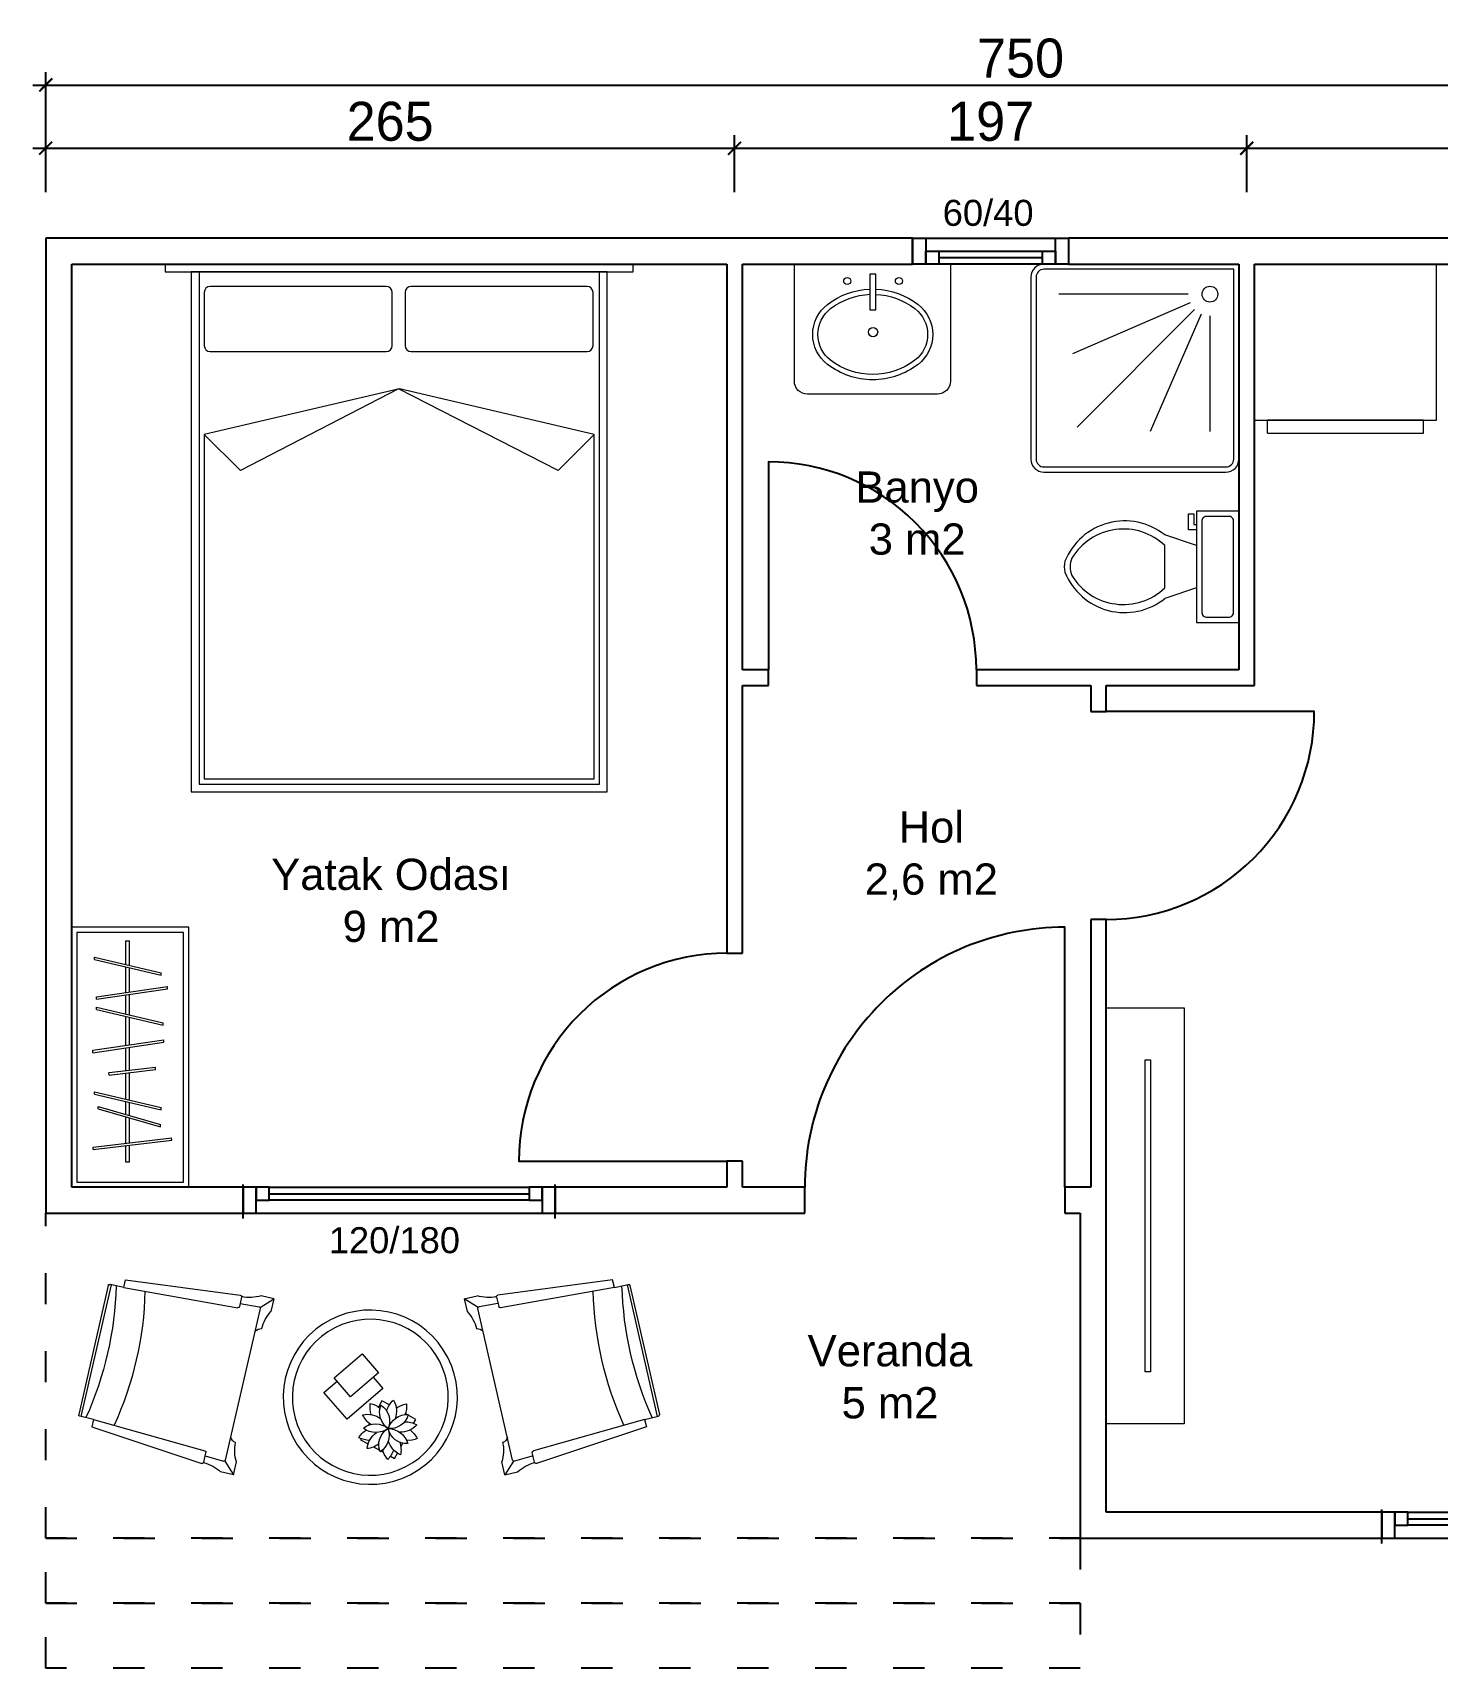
# Model space of a CAD drawing. Header units: inches. Extents: x 321 to 21697, y 7 to 6462.
# Drawn here: x 1229 to 1769, y 4134 to 4763 of the extents above; entities that cross this region are included whole.
import ezdxf

# ---------------------------------------------------------------- set-up
doc = ezdxf.new("R2010")
doc.units = ezdxf.units.IN
doc.header["$MEASUREMENT"] = 0
doc.linetypes.add('ACAD_ISO03W100', pattern=[30, 12, -18])
doc.layers.add('Kapı', color=154, linetype='Continuous', true_color=0x0c4697)
doc.layers.add('Pencere', color=141, linetype='Continuous')
doc.layers.add('Veranda', color=31, linetype='Continuous')
doc.layers.add('tefris', color=8, linetype='Continuous', lineweight=5)
doc.styles.add('DIŞ ÖLÇÜ', font='FRAMDCN.TTF', dxfattribs={"height": 15})
doc.styles.get("Standard").update_dxf_attribs({"font": 'arial.ttf'})
doc.dimstyles.new('DIŞ ÖLÇÜ', dxfattribs={"dimscale": 0.5, "dimtxt": 15, "dimasz": 10, "dimexe": 10, "dimexo": 10, "dimgap": 5, "dimtad": 1, "dimdec": 0, "dimtxsty": 'DIŞ ÖLÇÜ', "dimblk": 'ARCHTICK', "dimcen": 2.5, "dimdle": 10, "dimadec": 0, "dimazin": 0, "dimtfac": 1, "dimtdec": 0, "dimtix": 1, "dimtmove": 0, "dimatfit": 3, "dimldrblk": 'ARCHTICK', "dimfxl": 60, "dimfxlon": 1, "dimlwd": -1, "dimlwe": -1, "dimarcsym": 0})

# ---------------------------------------------------------------- blocks, each defined once
blk = doc.blocks.new('saksı masa')
at = {"lineweight": 0, "elevation": 51.05}
for points in [[(42694.75, -80314.18), (42694.75, -80310.89), (42697.47, -80310.89)], [(42704.69, -80310.89), (42705.39, -80310.89)], [(42707.48, -80310.89), (42707.68, -80310.89)], [(42711.37, -80310.89), (42711.83, -80310.89), (42711.83, -80314.14)], [(42694.75, -80321.82), (42694.75, -80321.17)], [(42696.49, -80325.76), (42694.75, -80325.76), (42694.75, -80322.39)], [(42711.83, -80316.55), (42711.83, -80319.15)], [(42711.83, -80319.94), (42711.83, -80320.88)], [(42706.79, -80325.76), (42705.15, -80325.76)], [(42711.83, -80323.95), (42711.83, -80325.76), (42709.54, -80325.76)]]:
    blk.add_lwpolyline(points, dxfattribs=at)
at = {"linetype": 'ByBlock', "lineweight": 0}
for centre, radius, start, end in [((42704.6, -80309.85, 51.05), 7.21, 160.75243, 194.49137), ((42693.42, -80318.19, 51.05), 11.57, 46.64859, 67.78949), ((42709.49, -80312.53, 51.05), 8.58, 139.39871, 188.8676), ((42710.08, -80316.48, 51.05), 7.29, 111.75273, 192.95532), ((42695.53, -80312.53, 51.05), 9.31, 6.50685, 36.8699), ((42699.57, -80310.97, 51.05), 7.91, 295.48413, 9.22392), ((42711.33, -80317.1, 51.05), 7.21, 88.75243, 122.49137), ((42699.95, -80309.05, 51.05), 11.57, 334.64859, 355.78948), ((42695.37, -80323.47, 51.05), 9.31, 78.50685, 108.8699), ((42699.68, -80310.19, 51.05), 8.58, 211.3987, 260.8676), ((42703.62, -80310.85, 51.05), 7.29, 183.75273, 264.95532), ((42695.13, -80319.14, 51.05), 7.91, 7.48413, 81.22392), ((42710.3, -80322.58, 51.05), 8.58, 67.3987, 116.8676), ((42705.99, -80309.31, 51.05), 9.31, 294.50685, 324.8699), ((42700.09, -80327.22, 51.05), 11.57, 118.64859, 139.78948), ((42695.62, -80314.01, 51.05), 7.21, 232.75243, 266.49137), ((42701.53, -80325.89, 51.05), 7.91, 79.48413, 153.22392), ((42696.27, -80315.26, 51.05), 7.29, 255.75273, 336.95532), ((42705.72, -80327, 51.05), 9.31, 150.50685, 180.8699), ((42709.93, -80321.89, 51.05), 7.91, 151.48413, 225.22392), ((42706.73, -80324.36, 51.05), 7.29, 39.75273, 120.95532), ((42708.71, -80312.67, 51.05), 7.91, 223.48413, 297.22392), ((42698.19, -80323.61, 51.05), 7.29, 327.75273, 48.95532), ((42700.99, -80326.46, 51.05), 8.58, 355.3987, 44.8676), ((42706.52, -80325.75, 51.05), 7.21, 16.75243, 50.49137), ((42694.42, -80318.8, 51.05), 8.58, 283.3987, 332.8676), ((42710.75, -80323.67, 51.05), 11.57, 190.64859, 211.78949), ((42696.81, -80323.84, 51.05), 7.21, 304.75243, 338.49137), ((42712.28, -80318.25, 51.05), 9.31, 222.50685, 252.8699), ((42710.66, -80312.44, 51.05), 11.57, 262.64859, 283.78949)]:
    blk.add_arc(centre, radius, start, end, dxfattribs=at)
blk = doc.blocks.new('sdkg')
at = {"lineweight": 0}
blk.add_lwpolyline([(-25200.41, 766.3), (-25205.97, 764.97), (-25210.19, 782.61), (-25196.94, 785.78), (-25195.4, 779.31)], dxfattribs=at)
blk.add_lwpolyline([(-25203.08, 777.47), (-25193.73, 779.71), (-25190.44, 765.96), (-25199.79, 763.72)], close=True, dxfattribs=at)
for major_axis in [(23.69, -23.69), (21.21, -21.21)]:
    blk.add_ellipse((-25206.72, 770.75), major_axis=major_axis, ratio=1, start_param=0.785398, end_param=7.068583, dxfattribs=at)
at = {"lineweight": 0, "xscale": -1, "rotation": 304.2121771615189}
blk.add_blockref('saksı masa', (65209.5, 10616.07, -51.05), dxfattribs=at)
blk = doc.blocks.new('tryhthty')
at = {"layer": 'tefris', "extrusion": (0, 0, -1)}
for p, q in [((3773.74, 6143.23), (3774.41, 6146.15)), ((3773.74, 6143.23), (3774.41, 6146.15)), ((3774.41, 6146.15), (3818.56, 6140.3)), ((3774.41, 6146.15), (3818.56, 6140.3)), ((3961.79, 6146.15), (3917.63, 6140.3)), ((3961.79, 6146.15), (3917.63, 6140.3)), ((3962.46, 6143.23), (3961.79, 6146.15)), ((3962.46, 6143.23), (3961.79, 6146.15)), ((3767.76, 6143.98), (3756.38, 6094.47)), ((3767.76, 6143.98), (3756.38, 6094.47)), ((3768.86, 6144.34), (3757.22, 6093.66)), ((3768.86, 6144.34), (3757.22, 6093.66)), ((3773.74, 6143.23), (3768.47, 6144.43)), ((3773.74, 6143.23), (3768.47, 6144.43)), ((3773.74, 6143.23), (3817.54, 6135.44)), ((3773.74, 6143.23), (3817.54, 6135.44)), ((3819.07, 6139.57), (3818.23, 6135.89)), ((3819.07, 6139.57), (3818.23, 6135.89)), ((3831.48, 6138.93), (3826.53, 6140.07)), ((3831.48, 6138.93), (3826.53, 6140.07)), ((3904.71, 6138.93), (3909.67, 6140.07)), ((3904.71, 6138.93), (3909.67, 6140.07)), ((3917.13, 6139.57), (3917.97, 6135.89)), ((3917.13, 6139.57), (3917.97, 6135.89)), ((3962.46, 6143.23), (3918.66, 6135.44)), ((3962.46, 6143.23), (3918.66, 6135.44)), ((3962.46, 6143.23), (3967.72, 6144.43)), ((3962.46, 6143.23), (3967.72, 6144.43)), ((3967.33, 6144.34), (3978.97, 6093.66)), ((3967.33, 6144.34), (3978.97, 6093.66)), ((3968.44, 6143.98), (3979.81, 6094.47)), ((3968.44, 6143.98), (3979.81, 6094.47)), ((3812.89, 6076.91), (3826.26, 6135.13)), ((3812.89, 6076.91), (3826.26, 6135.13)), ((3818.51, 6137.15), (3825.78, 6135.86)), ((3818.51, 6137.15), (3825.78, 6135.86)), ((3826.17, 6135.6), (3831.48, 6138.93)), ((3826.17, 6135.6), (3831.48, 6138.93)), ((3831.48, 6138.93), (3830.35, 6133.98)), ((3831.48, 6138.93), (3830.35, 6133.98)), ((3904.71, 6138.93), (3905.85, 6133.98)), ((3910.03, 6135.6), (3904.71, 6138.93)), ((3904.71, 6138.93), (3905.85, 6133.98)), ((3910.03, 6135.6), (3904.71, 6138.93)), ((3923.31, 6076.91), (3909.94, 6135.13)), ((3923.31, 6076.91), (3909.94, 6135.13)), ((3917.68, 6137.15), (3910.42, 6135.86)), ((3917.68, 6137.15), (3910.42, 6135.86)), ((3762.1, 6092.55), (3756.83, 6093.75)), ((3762.1, 6092.55), (3756.83, 6093.75)), ((3762.1, 6092.55), (3761.43, 6089.62)), ((3762.1, 6092.55), (3761.43, 6089.62)), ((3761.43, 6089.62), (3803.71, 6075.62)), ((3761.43, 6089.62), (3803.71, 6075.62)), ((3762.1, 6092.55), (3804.9, 6080.44)), ((3762.1, 6092.55), (3804.9, 6080.44)), ((3974.1, 6092.55), (3931.29, 6080.44)), ((3974.1, 6092.55), (3931.29, 6080.44)), ((3974.77, 6089.62), (3932.49, 6075.62)), ((3974.77, 6089.62), (3932.49, 6075.62)), ((3974.1, 6092.55), (3979.36, 6093.75)), ((3974.1, 6092.55), (3979.36, 6093.75)), ((3974.1, 6092.55), (3974.77, 6089.62)), ((3974.1, 6092.55), (3974.77, 6089.62)), ((3804.48, 6076.06), (3805.33, 6079.73)), ((3804.48, 6076.06), (3805.33, 6079.73)), ((3805.04, 6078.47), (3812.14, 6076.47)), ((3805.04, 6078.47), (3812.14, 6076.47)), ((3812.6, 6076.52), (3815.93, 6071.21)), ((3812.6, 6076.52), (3815.93, 6071.21)), ((3815.93, 6071.21), (3817.07, 6076.17)), ((3815.93, 6071.21), (3817.07, 6076.17)), ((3920.27, 6071.21), (3919.13, 6076.17)), ((3920.27, 6071.21), (3919.13, 6076.17)), ((3923.6, 6076.52), (3920.27, 6071.21)), ((3923.6, 6076.52), (3920.27, 6071.21)), ((3931.16, 6078.47), (3924.06, 6076.47)), ((3931.16, 6078.47), (3924.06, 6076.47)), ((3931.71, 6076.06), (3930.87, 6079.73)), ((3931.71, 6076.06), (3930.87, 6079.73)), ((3815.93, 6071.21), (3810.97, 6072.35)), ((3815.93, 6071.21), (3810.97, 6072.35)), ((3920.27, 6071.21), (3925.22, 6072.35)), ((3920.27, 6071.21), (3925.22, 6072.35))]:
    blk.add_line(p, q, dxfattribs=at)
for centre, radius, start, end in [((-3637.76, 6147.78), 133.11, 181.67091, 204.19895), ((-3637.76, 6147.78), 133.11, 181.67091, 204.19895), ((-3768.34, 6143.85), 0.6, 12.93493, 102.93493), ((-3768.34, 6143.85), 0.6, 12.93493, 102.93493), ((-3648.82, 6145.24), 133.11, 181.4901, 204.37976), ((-3648.82, 6145.24), 133.11, 181.4901, 204.37976), ((-3818.48, 6139.7), 0.6, 97.54968, 192.93493), ((-3818.48, 6139.7), 0.6, 97.54968, 192.93493), ((-3822.18, 6153.64), 14.24, 252.21799, 282.45744), ((-3822.18, 6153.64), 14.24, 252.21799, 282.45744), ((-3914.02, 6153.64), 14.24, 257.54256, 287.78201), ((-3914.02, 6153.64), 14.24, 257.54256, 287.78201), ((-3917.71, 6139.7), 0.6, 347.06507, 82.45032), ((-3917.71, 6139.7), 0.6, 347.06507, 82.45032), ((-4087.37, 6145.24), 133.11, 335.62024, 358.5099), ((-4087.37, 6145.24), 133.11, 335.62024, 358.5099), ((-4098.43, 6147.78), 133.11, 335.80105, 358.32909), ((-4098.43, 6147.78), 133.11, 335.80105, 358.32909), ((-3967.86, 6143.85), 0.6, 77.06507, 167.06507), ((-3967.86, 6143.85), 0.6, 77.06507, 167.06507), ((-3817.64, 6136.03), 0.6, 192.93493, 280.08261), ((-3817.64, 6136.03), 0.6, 192.93493, 280.08261), ((-3825.67, 6135.27), 0.6, 100.08261, 192.93493), ((-3825.67, 6135.27), 0.6, 100.08261, 192.93493), ((-3840.65, 6124.14), 14.24, 13.41241, 43.65187), ((-3840.65, 6124.14), 14.24, 13.41241, 43.65187), ((-3895.54, 6124.14), 14.24, 136.34813, 166.58759), ((-3895.54, 6124.14), 14.24, 136.34813, 166.58759), ((-3910.52, 6135.27), 0.6, 347.06507, 79.91739), ((-3910.52, 6135.27), 0.6, 347.06507, 79.91739), ((-3918.56, 6136.03), 0.6, 259.91739, 347.06507), ((-3918.56, 6136.03), 0.6, 259.91739, 347.06507), ((-3826.55, 6124.55), 2.91, 37.14288, 94.90243), ((-3826.55, 6124.55), 2.91, 37.14288, 94.90243), ((-3909.65, 6124.55), 2.91, 85.09757, 142.85712), ((-3909.65, 6124.55), 2.91, 85.09757, 142.85712), ((-3756.97, 6094.34), 0.6, 282.93493, 12.93493), ((-3756.97, 6094.34), 0.6, 282.93493, 12.93493), ((-3979.23, 6094.34), 0.6, 167.06507, 257.06507), ((-3979.23, 6094.34), 0.6, 167.06507, 257.06507), ((-3817.76, 6086.3), 2.91, 290.96742, 348.72697), ((-3817.76, 6086.3), 2.91, 290.96742, 348.72697), ((-3830.63, 6080.52), 14.24, 342.21799, 12.45744), ((-3830.63, 6080.52), 14.24, 342.21799, 12.45744), ((-3905.56, 6080.52), 14.24, 167.54256, 197.78201), ((-3905.56, 6080.52), 14.24, 167.54256, 197.78201), ((-3918.43, 6086.3), 2.91, 191.27303, 249.03258), ((-3918.43, 6086.3), 2.91, 191.27303, 249.03258), ((-3804.74, 6079.86), 0.6, 105.78725, 192.93493), ((-3804.74, 6079.86), 0.6, 105.78725, 192.93493), ((-3812.3, 6077.04), 0.6, 192.93493, 285.78725), ((-3812.3, 6077.04), 0.6, 192.93493, 285.78725), ((-3923.9, 6077.04), 0.6, 254.21275, 347.06507), ((-3923.9, 6077.04), 0.6, 254.21275, 347.06507), ((-3931.46, 6079.86), 0.6, 347.06507, 74.21275), ((-3931.46, 6079.86), 0.6, 347.06507, 74.21275), ((-3803.9, 6076.19), 0.6, 192.93493, 288.32017), ((-3803.9, 6076.19), 0.6, 192.93493, 288.32017), ((-3801.14, 6062.04), 14.24, 103.41241, 133.65187), ((-3801.14, 6062.04), 14.24, 103.41241, 133.65187), ((-3935.06, 6062.04), 14.24, 46.34813, 76.58759), ((-3935.06, 6062.04), 14.24, 46.34813, 76.58759), ((-3932.3, 6076.19), 0.6, 251.67983, 347.06507), ((-3932.3, 6076.19), 0.6, 251.67983, 347.06507)]:
    blk.add_arc(centre, radius, start, end, dxfattribs=at)
at = {"layer": 'tefris', "rotation": 117.1762325640724}
blk.add_blockref('sdkg', (-6958.41, 28877.13), dxfattribs=at)
blk = doc.blocks.new('rgg25rthg1rth1rt')
at = {"layer": 'tefris'}
for p, q in [((3488.89, 6726.81), (3388.89, 6726.81)), ((3388.89, 6726.81), (3388.89, 6681.81)), ((3486.89, 6724.81), (3390.89, 6724.81)), ((3390.89, 6724.81), (3390.89, 6683.81)), ((3486.89, 6683.81), (3486.89, 6724.81)), ((3488.89, 6681.81), (3488.89, 6726.81)), ((3483.59, 6706.15), (3483.59, 6704.63)), ((3388.89, 6681.81), (3488.89, 6681.81)), ((3390.89, 6683.81), (3486.89, 6683.81))]:
    blk.add_line(p, q, dxfattribs=at)
at = {"layer": 'tefris', "lineweight": 0}
for p, q in [((3403.34, 6718.52), (3407.03, 6688.3)), ((3404.26, 6718.52), (3407.95, 6688.3)), ((3424.68, 6718.06), (3418.69, 6692.44)), ((3425.6, 6718.06), (3419.61, 6692.44)), ((3440.64, 6718.67), (3444.63, 6691.37)), ((3441.56, 6718.67), (3445.55, 6691.37)), ((3476.45, 6718.06), (3470.47, 6692.44)), ((3477.37, 6718.06), (3471.39, 6692.44)), ((3419, 6716.67), (3412.09, 6692.6)), ((3419.92, 6716.67), (3413.01, 6692.6)), ((3432.04, 6712.38), (3434.19, 6694.59)), ((3432.97, 6712.38), (3435.11, 6694.59)), ((3457.22, 6717.29), (3451.23, 6691.68)), ((3458.14, 6717.29), (3452.15, 6691.68)), ((3461.21, 6717.29), (3465.2, 6689.99)), ((3462.13, 6717.29), (3466.12, 6689.99)), ((3404.85, 6706.15), (3398.6, 6706.15)), ((3398.6, 6706.15), (3398.6, 6704.63)), ((3415.98, 6706.15), (3405.77, 6706.15)), ((3421.9, 6706.15), (3416.9, 6706.15)), ((3432.8, 6706.15), (3422.82, 6706.15)), ((3442.47, 6706.15), (3433.72, 6706.15)), ((3454.61, 6706.15), (3443.39, 6706.15)), ((3462.84, 6706.15), (3455.54, 6706.15)), ((3473.67, 6706.15), (3463.76, 6706.15)), ((3483.59, 6706.15), (3474.59, 6706.15)), ((3398.6, 6704.63), (3405.03, 6704.63)), ((3405.96, 6704.63), (3415.54, 6704.63)), ((3416.46, 6704.63), (3421.54, 6704.63)), ((3422.46, 6704.63), (3432.98, 6704.63)), ((3433.9, 6704.63), (3442.69, 6704.63)), ((3443.61, 6704.63), (3454.26, 6704.63)), ((3455.18, 6704.63), (3463.06, 6704.63)), ((3463.98, 6704.63), (3473.32, 6704.63)), ((3474.22, 6704.56), (3483.59, 6704.63))]:
    blk.add_line(p, q, dxfattribs=at)
at = {"layer": 'tefris', "lineweight": 0, "ltscale": 50}
for p, q in [((3403.34, 6718.52), (3404.26, 6718.52)), ((3424.68, 6718.06), (3425.6, 6718.06)), ((3440.64, 6718.67), (3441.56, 6718.67)), ((3476.45, 6718.06), (3477.37, 6718.06)), ((3419, 6716.67), (3419.92, 6716.67)), ((3432.04, 6712.38), (3432.95, 6712.49)), ((3457.22, 6717.29), (3458.14, 6717.29)), ((3461.21, 6717.29), (3462.13, 6717.29)), ((3412.09, 6692.6), (3413.01, 6692.6)), ((3434.19, 6694.59), (3435.11, 6694.59)), ((3407.03, 6688.3), (3407.93, 6688.41)), ((3418.69, 6692.44), (3419.61, 6692.44)), ((3444.63, 6691.37), (3445.55, 6691.37)), ((3451.23, 6691.68), (3452.15, 6691.68)), ((3465.2, 6689.99), (3466.12, 6689.99)), ((3470.47, 6692.44), (3471.39, 6692.44))]:
    blk.add_line(p, q, dxfattribs=at)
blk = doc.blocks.new('ukuıkıukık')
at = {"layer": 'tefris'}
blk.add_lwpolyline([(4086.7, 6986.81), (4036.7, 6986.81, -0.414214), (4031.7, 6991.81), (4031.7, 7036.81), (4091.7, 7036.81), (4091.7, 6991.81, -0.414214)], format="xyb", close=True, dxfattribs=at)
blk.add_lwpolyline([(4060.78, 7032.9), (4060.78, 7019.18), (4063.05, 7019.18), (4063.05, 7032.9)], close=True, dxfattribs=at)
for points in [[(4063.05, 7027.19, -0.154394), (4079.26, 7021.29, -0.232963), (4084.93, 7009.78, -0.232963), (4079.26, 6998.27, -0.165299), (4061.83, 6992.34, -0.165299), (4044.41, 6998.27, -0.232963), (4038.73, 7009.78, -0.232963), (4044.41, 7021.29, -0.155826), (4060.78, 7027.2)], [(4062.96, 7025.19, -0.154394), (4078.04, 7019.71, -0.232963), (4082.93, 7009.78, -0.232963), (4078.04, 6999.85, -0.165299), (4061.83, 6994.34, -0.165299), (4045.62, 6999.85, -0.232963), (4040.73, 7009.78, -0.232963), (4045.62, 7019.71, -0.155826), (4060.85, 7025.2, -0.155826)]]:
    blk.add_lwpolyline(points, format="xyb", dxfattribs=at)
for centre, radius in [((4052.02, 7030.29), 1.35), ((4071.89, 7030.29), 1.35), ((4061.96, 7010.67), 1.77)]:
    blk.add_circle(centre, radius, dxfattribs=at)
blk = doc.blocks.new('_ArchTick')
at = {"color": 0, "linetype": 'ByBlock', "const_width": 0.15}
blk.add_lwpolyline([(-0.5, -0.5), (0.5, 0.5)], dxfattribs=at)
blk = doc.blocks.new('*D498')
at = {"color": 0, "transparency": 16777216}
for p, q in [((1228.55, 4742.77), (1988.55, 4742.77)), ((1233.55, 4719.83), (1233.55, 4747.77)), ((1983.55, 4719.83), (1983.55, 4747.77))]:
    blk.add_line(p, q, dxfattribs=at)
at = {"layer": 'Defpoints', "color": 0, "transparency": 16777216}
for p in [(1983.55, 4742.77), (1233.55, 4714.83), (1983.55, 4714.83)]:
    blk.add_point(p, dxfattribs=at)
at = {"color": 0, "transparency": 16777216, "xscale": 5, "yscale": 5, "zscale": 5, "rotation": 180}
blk.add_blockref('_ArchTick', (1233.55, 4742.77), dxfattribs=at)
at = {"color": 0, "transparency": 16777216, "xscale": 5, "yscale": 5, "zscale": 5}
blk.add_blockref('_ArchTick', (1983.55, 4742.77), dxfattribs=at)
at = {"color": 0, "transparency": 16777216, "insert": (1608.55, 4753.04), "char_height": 15, "attachment_point": 5, "style": 'DIŞ ÖLÇÜ'}
blk.add_mtext('750', dxfattribs=at)
blk = doc.blocks.new('*D500')
at = {"color": 0, "transparency": 16777216}
for p, q in [((1228.55, 4718.45), (1503.55, 4718.45)), ((1233.55, 4701.57), (1233.55, 4723.45)), ((1498.55, 4701.57), (1498.55, 4723.45))]:
    blk.add_line(p, q, dxfattribs=at)
at = {"layer": 'Defpoints', "color": 0, "transparency": 16777216}
for p in [(1498.55, 4718.45), (1233.55, 4696.57), (1498.55, 4696.57)]:
    blk.add_point(p, dxfattribs=at)
at = {"color": 0, "transparency": 16777216, "xscale": 5, "yscale": 5, "zscale": 5, "rotation": 180}
blk.add_blockref('_ArchTick', (1233.55, 4718.45), dxfattribs=at)
at = {"color": 0, "transparency": 16777216, "xscale": 5, "yscale": 5, "zscale": 5}
blk.add_blockref('_ArchTick', (1498.55, 4718.45), dxfattribs=at)
at = {"color": 0, "transparency": 16777216, "insert": (1366.05, 4728.72), "char_height": 15, "attachment_point": 5, "style": 'DIŞ ÖLÇÜ'}
blk.add_mtext('265', dxfattribs=at)
blk = doc.blocks.new('*D501')
at = {"color": 0, "transparency": 16777216}
for p, q in [((1493.55, 4718.45), (1700.55, 4718.45)), ((1498.55, 4701.57), (1498.55, 4723.45)), ((1695.55, 4701.57), (1695.55, 4723.45))]:
    blk.add_line(p, q, dxfattribs=at)
at = {"layer": 'Defpoints', "color": 0, "transparency": 16777216}
for p in [(1695.55, 4718.45), (1498.55, 4696.57), (1695.55, 4696.57)]:
    blk.add_point(p, dxfattribs=at)
at = {"color": 0, "transparency": 16777216, "xscale": 5, "yscale": 5, "zscale": 5, "rotation": 180}
blk.add_blockref('_ArchTick', (1498.55, 4718.45), dxfattribs=at)
at = {"color": 0, "transparency": 16777216, "xscale": 5, "yscale": 5, "zscale": 5}
blk.add_blockref('_ArchTick', (1695.55, 4718.45), dxfattribs=at)
at = {"color": 0, "transparency": 16777216, "insert": (1597.05, 4728.72), "char_height": 15, "attachment_point": 5, "style": 'DIŞ ÖLÇÜ'}
blk.add_mtext('197', dxfattribs=at)
blk = doc.blocks.new('*D502')
at = {"color": 0, "transparency": 16777216}
for p, q in [((1690.55, 4718.45), (1988.55, 4718.45)), ((1695.55, 4701.57), (1695.55, 4723.45)), ((1983.55, 4701.57), (1983.55, 4723.45))]:
    blk.add_line(p, q, dxfattribs=at)
at = {"layer": 'Defpoints', "color": 0, "transparency": 16777216}
for p in [(1983.55, 4718.45), (1695.55, 4696.57), (1983.55, 4696.57)]:
    blk.add_point(p, dxfattribs=at)
at = {"color": 0, "transparency": 16777216, "xscale": 5, "yscale": 5, "zscale": 5, "rotation": 180}
blk.add_blockref('_ArchTick', (1695.55, 4718.45), dxfattribs=at)
at = {"color": 0, "transparency": 16777216, "xscale": 5, "yscale": 5, "zscale": 5}
blk.add_blockref('_ArchTick', (1983.55, 4718.45), dxfattribs=at)
at = {"color": 0, "transparency": 16777216, "insert": (1839.55, 4728.72), "char_height": 15, "attachment_point": 5, "style": 'DIŞ ÖLÇÜ'}
blk.add_mtext('288', dxfattribs=at)
blk = doc.blocks.new('yjyuju')
at = {"layer": 'Pencere'}
for p, q in [((4082.2, 7046.81), (4132.2, 7046.81)), ((4087.2, 7041.81), (4127.2, 7041.81)), ((4087.2, 7039.31), (4127.2, 7039.31)), ((4127.2, 7036.81), (4087.2, 7036.81))]:
    blk.add_line(p, q, dxfattribs=at)
for points in [[(4077.2, 7046.81), (4082.2, 7046.81), (4082.2, 7036.81), (4077.2, 7036.81), (4077.2, 7046.81)], [(4132.2, 7046.81), (4137.2, 7046.81), (4137.2, 7036.81), (4132.2, 7036.81), (4132.2, 7046.81)], [(4082.2, 7036.81), (4082.2, 7041.81), (4087.2, 7041.81), (4087.2, 7036.81), (4082.2, 7036.81)], [(4127.2, 7036.81), (4127.2, 7041.81), (4132.2, 7041.81), (4132.2, 7036.81), (4127.2, 7036.81)]]:
    blk.add_lwpolyline(points, dxfattribs=at)
blk = doc.blocks.new('UKK')
blk.add_wipeout([(48038.49, 13079.99), (48025.49, 13079.99), (48025.49, 12959.99), (48038.49, 12959.99)])
for p, q in [((48038.49, 13079.99), (48025.49, 13079.99)), ((48038.49, 12959.99), (48025.49, 12959.99))]:
    blk.add_line(p, q)
at = {"layer": 'Pencere'}
for p, q in [((48036.49, 12964.99), (48036.49, 13074.99)), ((48026.49, 12969.99), (48026.49, 13069.99)), ((48028.99, 12969.99), (48028.99, 13069.99)), ((48031.49, 13069.99), (48031.49, 12969.99))]:
    blk.add_line(p, q, dxfattribs=at)
for points in [[(48036.49, 13074.99), (48036.49, 13079.99), (48026.49, 13079.99), (48026.49, 13074.99), (48036.49, 13074.99)], [(48026.49, 13069.99), (48031.49, 13069.99), (48031.49, 13074.99), (48026.49, 13074.99), (48026.49, 13069.99)], [(48026.49, 12964.99), (48031.49, 12964.99), (48031.49, 12969.99), (48026.49, 12969.99), (48026.49, 12964.99)], [(48036.49, 12959.99), (48036.49, 12964.99), (48026.49, 12964.99), (48026.49, 12959.99), (48036.49, 12959.99)]]:
    blk.add_lwpolyline(points, dxfattribs=at)

msp = doc.modelspace()

# ---------------------------------------------------------------- linework, layer by layer
at = {"lineweight": 25}
for p, q in [((1567.05, 4683.89), (1233.55, 4683.89)), ((1233.55, 4683.89), (1233.55, 4308.89)), ((1567.05, 4673.89), (1567.05, 4683.89)), ((1983.55, 4683.89), (1627.05, 4683.89)), ((1627.05, 4683.89), (1627.05, 4673.89)), ((1243.55, 4318.89), (1243.55, 4673.89)), ((1243.55, 4673.89), (1495.55, 4673.89)), ((1495.55, 4673.89), (1495.55, 4408.89)), ((1501.55, 4517.89), (1501.55, 4673.89)), ((1501.55, 4673.89), (1567.05, 4673.89)), ((1627.05, 4673.89), (1692.55, 4673.89)), ((1692.55, 4673.89), (1692.55, 4517.89)), ((1698.55, 4511.89), (1698.55, 4673.89)), ((1698.55, 4673.89), (1973.55, 4673.89)), ((1511.55, 4517.89), (1501.55, 4517.89)), ((1511.55, 4511.89), (1511.55, 4517.89)), ((1591.55, 4517.89), (1591.55, 4511.89)), ((1692.55, 4517.89), (1591.55, 4517.89)), ((1501.55, 4408.89), (1501.55, 4511.89)), ((1501.55, 4511.89), (1511.55, 4511.89)), ((1591.55, 4511.89), (1635.55, 4511.89)), ((1635.55, 4511.89), (1635.55, 4501.89)), ((1641.55, 4501.89), (1641.55, 4511.89)), ((1641.55, 4511.89), (1698.55, 4511.89)), ((1635.55, 4501.89), (1641.55, 4501.89)), ((1641.55, 4421.89), (1635.55, 4421.89)), ((1635.55, 4421.89), (1635.55, 4318.89)), ((1641.55, 4193.89), (1641.55, 4421.89)), ((1495.55, 4408.89), (1501.55, 4408.89)), ((1501.55, 4328.89), (1495.55, 4328.89)), ((1495.55, 4328.89), (1495.55, 4318.89)), ((1501.55, 4318.89), (1501.55, 4328.89)), ((1309.55, 4318.89), (1243.55, 4318.89)), ((1309.55, 4308.89), (1309.55, 4318.89)), ((1495.55, 4318.89), (1429.55, 4318.89)), ((1429.55, 4318.89), (1429.55, 4308.89)), ((1525.55, 4318.89), (1501.55, 4318.89)), ((1525.55, 4308.89), (1525.55, 4318.89)), ((1635.55, 4318.89), (1625.55, 4318.89)), ((1625.55, 4318.89), (1625.55, 4308.89)), ((1233.55, 4308.89), (1309.55, 4308.89)), ((1233.55, 4308.89), (1309.55, 4308.89)), ((1429.55, 4308.89), (1525.55, 4308.89)), ((1625.55, 4308.89), (1631.55, 4308.89)), ((1631.55, 4308.89), (1631.55, 4183.89)), ((1747.55, 4193.89), (1641.55, 4193.89)), ((1747.55, 4183.89), (1747.55, 4193.89)), ((1631.55, 4183.89), (1747.55, 4183.89))]:
    msp.add_line(p, q, dxfattribs=at)
at = {"layer": 'Kapı'}
for points in [[(1591.55, 4517.89, 0.414214), (1511.55, 4597.89), (1511.55, 4517.89)], [(1641.55, 4421.89, 0.414214), (1721.55, 4501.89), (1641.55, 4501.89)], [(1625.55, 4318.89), (1625.55, 4418.89, 0.414214), (1525.55, 4318.89)], [(1495.55, 4408.89, 0.414214), (1415.55, 4328.89), (1495.55, 4328.89)]]:
    msp.add_lwpolyline(points, format="xyb", dxfattribs=at)
at = {"layer": 'tefris', "ltscale": 0.05}
for p, q in [((1698.55, 4673.89), (1698.55, 4613.89)), ((1768.55, 4673.89), (1698.55, 4673.89)), ((1768.55, 4613.89), (1768.55, 4673.89)), ((1698.55, 4613.89), (1768.55, 4613.89)), ((1763.55, 4613.89), (1703.55, 4613.89)), ((1763.55, 4608.89), (1763.55, 4613.89)), ((1703.55, 4608.89), (1763.55, 4608.89))]:
    msp.add_line(p, q, dxfattribs=at)
at = {"layer": 'tefris'}
for p, q in [((1294.55, 4663.01), (1294.55, 4642.55)), ((1364.55, 4665.28), (1296.82, 4665.28)), ((1366.82, 4642.55), (1366.82, 4663.01)), ((1371.82, 4663.01), (1371.82, 4642.55)), ((1441.82, 4665.28), (1374.09, 4665.28)), ((1444.09, 4642.55), (1444.09, 4663.01)), ((1296.82, 4640.28), (1364.55, 4640.28)), ((1374.09, 4640.28), (1441.82, 4640.28)), ((1369.68, 4625.98), (1294.53, 4608.4)), ((1369.25, 4625.88), (1308.44, 4594.49)), ((1430.64, 4594.49), (1369.25, 4625.88)), ((1444.55, 4608.4), (1369.68, 4625.98)), ((1308.44, 4594.49), (1294.55, 4608.37)), ((1294.55, 4608.37), (1294.55, 4475.89)), ((1444.55, 4608.4), (1430.64, 4594.49)), ((1444.55, 4475.89), (1444.55, 4608.4)), ((1673.2, 4571.76), (1673.2, 4577.87)), ((1673.2, 4577.87), (1675.24, 4577.87)), ((1675.24, 4577.87), (1675.24, 4573.8)), ((1675.24, 4573.8), (1676.26, 4573.8)), ((1676.26, 4565.65), (1664.04, 4569.73)), ((1676.26, 4571.76), (1673.2, 4571.76)), ((1664.04, 4549.36), (1664.04, 4565.65)), ((1676.26, 4549.36), (1664.04, 4545.28)), ((1680.33, 4538.15), (1688.48, 4538.15)), ((1294.55, 4475.89), (1444.55, 4475.89))]:
    msp.add_line(p, q, dxfattribs=at)
at = {"layer": 'tefris', "ltscale": 50}
msp.add_line((1703.55, 4608.89), (1703.55, 4613.89), dxfattribs=at)
at = {"layer": 'tefris'}
for points in [[(1279.55, 4670.89), (1459.55, 4670.89), (1459.55, 4673.89), (1279.55, 4673.89)], [(1289.55, 4470.89), (1449.55, 4470.89), (1449.55, 4670.89), (1289.55, 4670.89)], [(1676.26, 4536.12), (1692.55, 4536.12), (1692.55, 4578.89), (1676.26, 4578.89)], [(1671.55, 4227.89), (1641.55, 4227.89), (1641.55, 4387.89), (1671.55, 4387.89)], [(1656.55, 4247.89), (1656.55, 4367.89), (1658.55, 4367.89), (1658.55, 4247.89)]]:
    msp.add_lwpolyline(points, close=True, dxfattribs=at)
for points in [[(1617.55, 4593.89), (1687.55, 4593.89, 0.414214), (1692.55, 4598.89), (1692.55, 4673.89), (1617.55, 4673.89, 0.414214), (1612.55, 4668.89), (1612.55, 4598.89, 0.414214)], [(1617.55, 4595.89), (1687.55, 4595.89, 0.414214), (1690.55, 4598.89), (1690.55, 4671.89), (1617.55, 4671.89, 0.414214), (1614.55, 4668.89), (1614.55, 4598.89, 0.414214)]]:
    msp.add_lwpolyline(points, format="xyb", close=True, dxfattribs=at)
for points in [[(1289.55, 4670.89), (1289.55, 4470.89), (1449.55, 4470.89), (1449.55, 4670.89)], [(1292.55, 4670.89), (1292.55, 4473.89), (1446.55, 4473.89), (1446.55, 4670.89)], [(1673.07, 4662.34), (1623.22, 4662.34)], [(1673.77, 4659.02), (1628.59, 4639.37)], [(1675.51, 4656.45), (1630.27, 4611.21)], [(1678.08, 4654.7), (1658.44, 4609.52)], [(1681.41, 4654.01), (1681.41, 4609.47)], [(1678.3, 4574.82), (1678.3, 4540.19)], [(1688.48, 4576.85), (1680.33, 4576.85)], [(1690.52, 4540.19), (1690.52, 4574.82)]]:
    msp.add_lwpolyline(points, dxfattribs=at)
msp.add_circle((1681.41, 4662.34), 3.03, dxfattribs=at)
for centre, radius, start, end in [((1296.82, 4663.01), 2.27, 90, 180), ((1364.55, 4663.01), 2.27, 0, 90), ((1374.09, 4663.01), 2.27, 90, 180), ((1441.82, 4663.01), 2.27, 0, 90), ((1296.82, 4642.55), 2.27, 180, 270), ((1364.55, 4642.55), 2.27, 270, 0), ((1374.09, 4642.55), 2.27, 180, 270), ((1441.82, 4642.55), 2.27, 270, 0), ((1648.6, 4550.34), 24.79, 51.46919, 157.97152), ((1680.08, 4575.07), 1.8, 81.86998, 188.13018), ((1688.73, 4575.07), 1.8, 351.86998, 98.13018), ((1648.11, 4548.95), 23.08, 46.36781, 148.94691), ((1635.77, 4557.5), 8.15, 155.73191, 204.26826), ((1633.48, 4557.5), 8.15, 164.86061, 195.13955), ((1648.6, 4564.67), 24.79, 202.02851, 308.53079), ((1648.11, 4566.06), 23.08, 211.05309, 313.63217), ((1680.08, 4539.94), 1.8, 171.86998, 278.13018), ((1688.73, 4539.94), 1.8, 261.86998, 8.13018)]:
    msp.add_arc(centre, radius, start, end, dxfattribs=at)
at = {"layer": 'Veranda', "linetype": 'ACAD_ISO03W100'}
for p, q in [((1233.55, 4183.89), (1233.55, 4308.89)), ((1631.55, 4183.89), (1233.55, 4183.89))]:
    msp.add_line(p, q, dxfattribs=at)
for points in [[(1233.55, 4183.89), (1631.55, 4183.89), (1631.55, 4158.89), (1233.55, 4158.89)], [(1233.55, 4158.89), (1631.55, 4158.89), (1631.55, 4133.89), (1233.55, 4133.89)]]:
    msp.add_lwpolyline(points, close=True, dxfattribs=at)

# ---------------------------------------------------------------- block references
for name in ['yjyuju', 'ukuıkıukık']:
    msp.add_blockref(name, (-2510.14, -2362.92))
at = {"rotation": 90}
msp.add_blockref('rgg25rthg1rth1rt', (7970.36, 930), dxfattribs=at)
at = {"color": 9, "true_color": 0xc7c8ca}
msp.add_blockref('tryhthty', (-2510.14, -1862.92), dxfattribs=at)

# ---------------------------------------------------------------- texts
at = {"attachment_point": 1}
for s, width, insert, char_height in [('\\pxqc;60/40', 54.2877, (1568.94, 4698.61), 10), ('\\pxqc;Banyo\\P3 m2', 56.3462, (1540.61, 4594.16), 12), ('\\pxqc;Hol\\P2,6 m2', 56.2045, (1546.12, 4463.41), 12), ('\\pxqc;Yatak Odası\\P9 m2', 158.8444, (1286.99, 4445.23), 12), ('\\pxqc;120/180', 54.2877, (1340.54, 4303.52), 10), ('\\pxqc;Veranda\\P5 m2', 56.2045, (1530.23, 4262.01), 12)]:
    msp.add_mtext_dynamic_manual_height_columns(s, width=width, gutter_width=12.5, heights=[0], dxfattribs=dict(at, insert=insert, char_height=char_height))

# ---------------------------------------------------------------- dimensions: what is measured, and where the dimension line sits
for base, p1, p2, picture, middle in [((1983.55, 4742.77), (1233.55, 4714.83), (1983.55, 4714.83), '*D498', (1608.55, 4753.04)), ((1498.55, 4718.45), (1233.55, 4696.57), (1498.55, 4696.57), '*D500', (1366.05, 4728.72)), ((1695.55, 4718.45), (1498.55, 4696.57), (1695.55, 4696.57), '*D501', (1597.05, 4728.72)), ((1983.55, 4718.45), (1695.55, 4696.57), (1983.55, 4696.57), '*D502', (1839.55, 4728.72))]:
    dim = msp.add_linear_dim(base=base, p1=p1, p2=p2, dimstyle='DIŞ ÖLÇÜ')
    dim.commit()
    dim.dimension.update_dxf_attribs({"geometry": picture, "text_midpoint": middle})

# ---------------------------------------------------------------- next in the draw order: block references
at = {"rotation": 270}
for p in [(-11650.44, 52345.39), (-11212.44, 52220.39)]:
    msp.add_blockref('UKK', p, dxfattribs=at)

doc.saveas('drawing.dxf')
